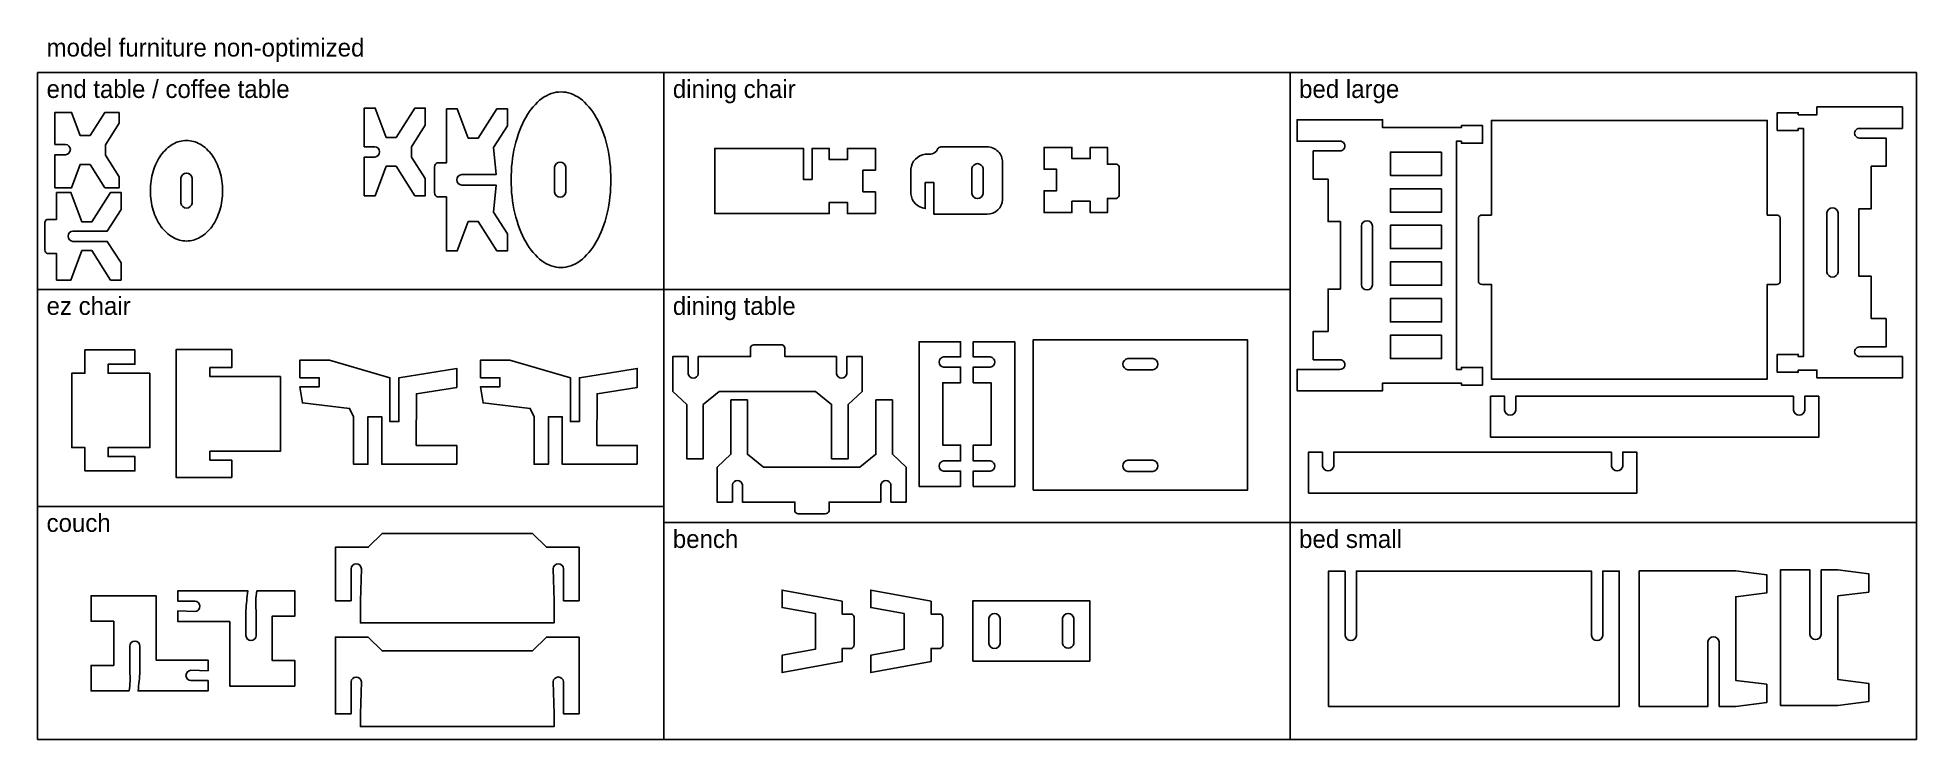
# Model space of a CAD drawing. Extents: x 0 to 2.61, y 0 to 0.98.
import ezdxf

# ---------------------------------------------------------------- set-up
doc = ezdxf.new("R2010")
doc.units = 0
doc.layers.get('0').update_dxf_attribs({"linetype": 'CONTINUOUS'})

msp = doc.modelspace()

# ---------------------------------------------------------------- linework, layer by layer
for points in [[(0, 0.9279), (0.8714, 0.9279), (0.8714, 0.6261), (0, 0.6261)], [(0.8714, 0.9279), (1.7428, 0.9279), (1.7428, 0.6261), (0.8714, 0.6261)], [(1.7428, 0.9279), (2.6143, 0.9279), (2.6143, 0.3018), (1.7428, 0.3018)], [(1.1657, 0.7621), (1.1657, 0.7317), (1.1269, 0.7317), (1.1269, 0.7472), (1.1016, 0.7472), (1.1016, 0.7317), (0.9423, 0.7317), (0.9423, 0.8223), (1.0656, 0.8223), (1.0656, 0.7792), (1.0776, 0.7792), (1.0776, 0.8223), (1.1016, 0.8223), (1.1016, 0.8067), (1.1269, 0.8067), (1.1269, 0.8223), (1.1657, 0.8223), (1.1657, 0.7919), (1.1484, 0.7919), (1.1484, 0.7621)], [(1.9535, 0.8172), (1.8823, 0.8172), (1.8823, 0.7848), (1.9535, 0.7848)], [(1.9535, 0.7662), (1.8823, 0.7662), (1.8823, 0.7338), (1.9535, 0.7338)], [(1.9535, 0.7153), (1.8823, 0.7153), (1.8823, 0.6829), (1.9535, 0.6829)], [(1.9535, 0.6643), (1.8823, 0.6643), (1.8823, 0.6319), (1.9535, 0.6319)], [(0, 0.6261), (0.8714, 0.6261), (0.8714, 0.3242), (0, 0.3242)], [(0.8714, 0.6261), (1.7428, 0.6261), (1.7428, 0.3018), (0.8714, 0.3018)], [(1.9535, 0.6133), (1.8823, 0.6133), (1.8823, 0.581), (1.9535, 0.581)], [(1.3854, 0.3467), (1.3854, 0.5562), (1.6834, 0.5562), (1.6834, 0.3467)], [(1.9535, 0.5624), (1.8823, 0.5624), (1.8823, 0.53), (1.9535, 0.53)], [(0.5832, 0.3828), (0.4789, 0.3828), (0.4789, 0.4489), (0.4596, 0.4489), (0.4596, 0.3828), (0.4396, 0.3828), (0.4396, 0.4489), (0.4396, 0.4489), (0.4341, 0.4606), (0.3685, 0.4683), (0.3651, 0.4908), (0.3651, 0.4908), (0.392, 0.4908), (0.392, 0.5033), (0.3651, 0.5033), (0.3651, 0.5278), (0.406, 0.5278), (0.4902, 0.5033), (0.4902, 0.5033), (0.4902, 0.4422), (0.5027, 0.4422), (0.5027, 0.5033), (0.5429, 0.5097), (0.5832, 0.5161), (0.5832, 0.4897), (0.5271, 0.4809), (0.527, 0.4091), (0.5832, 0.4091)], [(0.8345, 0.3828), (0.7301, 0.3828), (0.7301, 0.4489), (0.7108, 0.4489), (0.7108, 0.3828), (0.6909, 0.3828), (0.6909, 0.4489), (0.6909, 0.4489), (0.6854, 0.4606), (0.6198, 0.4683), (0.6164, 0.4908), (0.6164, 0.4908), (0.6433, 0.4908), (0.6433, 0.5033), (0.6164, 0.5033), (0.6164, 0.5278), (0.6573, 0.5278), (0.7414, 0.5033), (0.7414, 0.5033), (0.7414, 0.4422), (0.7539, 0.4422), (0.7539, 0.5033), (0.7942, 0.5097), (0.8345, 0.5161), (0.8345, 0.4897), (0.7784, 0.4809), (0.7783, 0.4091), (0.8345, 0.4091)], [(0, 0.3242), (0.8714, 0.3242), (0.8714, 0), (0, 0)], [(0.8714, 0.3018), (1.7428, 0.3018), (1.7428, 0), (0.8714, 0)], [(1.7428, 0.3018), (2.6143, 0.3018), (2.6143, 0), (1.7428, 0)], [(1.3015, 0.1089), (1.4641, 0.1089), (1.4641, 0.193), (1.3015, 0.193)]]:
    msp.add_lwpolyline(points, close=True)
for points in [[(0.1137, 0.8724), (0.1137, 0.8573), (0.0946, 0.8272), (0.0946, 0.8128), (0.1137, 0.7828), (0.1137, 0.7676), (0.0937, 0.7676), (0.0731, 0.8), (0.0594, 0.8), (0.0473, 0.7676), (0.0242, 0.7676), (0.0242, 0.7957), (0.0242, 0.8135), (0.0388, 0.8135, 0.950247), (0.0388, 0.8279), (0.0242, 0.8279), (0.0242, 0.8433), (0.0242, 0.8433), (0.0242, 0.8724), (0.0473, 0.8724), (0.0594, 0.8401), (0.0731, 0.8401), (0.0937, 0.8724)], [(0.5203, 0.8247), (0.5203, 0.8103), (0.5203, 0.8103), (0.5395, 0.7803), (0.5395, 0.7565), (0.525, 0.7565), (0.4989, 0.7975), (0.4851, 0.7975), (0.4698, 0.7565), (0.4545, 0.7565), (0.4545, 0.8103), (0.4545, 0.8103), (0.4691, 0.8103, 0.950247), (0.4691, 0.8247), (0.4545, 0.8247), (0.4545, 0.8247), (0.4545, 0.8247), (0.4545, 0.8785), (0.4698, 0.8785), (0.4851, 0.8376), (0.4989, 0.8376), (0.525, 0.8785), (0.5395, 0.8785), (0.5395, 0.8548)], [(0.5688, 0.8776), (0.5688, 0.8022), (0.5688, 0.8022), (0.5688, 0.8022), (0.5562, 0.8022, 0.335376), (0.5524, 0.7968), (0.5524, 0.7786), (0.5524, 0.7605, 0.335376), (0.5562, 0.7551), (0.5688, 0.7551), (0.5688, 0.6797), (0.5688, 0.6797), (0.584, 0.6797), (0.5993, 0.7206), (0.6131, 0.7206), (0.6392, 0.6797), (0.6537, 0.6797), (0.6537, 0.7034), (0.6345, 0.7335), (0.6345, 0.7335), (0.638, 0.7714), (0.5903, 0.7714, -0.950247), (0.5903, 0.7859), (0.638, 0.7859), (0.638, 0.7859), (0.638, 0.7859), (0.638, 0.7859), (0.6345, 0.8238), (0.6345, 0.8238), (0.6537, 0.8538), (0.6537, 0.8776), (0.6392, 0.8776), (0.6131, 0.8366), (0.5993, 0.8366), (0.584, 0.8776)], [(2.4602, 0.5138), (2.4499, 0.5138), (2.4499, 0.5109), (2.4205, 0.5109), (2.4205, 0.5356), (2.4499, 0.5356), (2.4499, 0.5327), (2.4569, 0.5327), (2.4569, 0.8502), (2.4499, 0.8502), (2.4499, 0.8474), (2.4205, 0.8474), (2.4205, 0.872), (2.4499, 0.872), (2.4499, 0.8691), (2.4602, 0.8691), (2.4758, 0.8691), (2.4758, 0.88), (2.5947, 0.88), (2.5947, 0.8502), (2.5352, 0.8502), (2.5352, 0.8502, 1.02153), (2.535, 0.8368), (2.535, 0.8368), (2.535, 0.8368), (2.5721, 0.8368), (2.5721, 0.7974), (2.5515, 0.7974), (2.5515, 0.7384), (2.5343, 0.7384), (2.5343, 0.6445), (2.5515, 0.6445), (2.5515, 0.5856), (2.5721, 0.5856), (2.5721, 0.5461), (2.535, 0.5461), (2.535, 0.5461), (2.535, 0.5461, 1.02153), (2.5352, 0.5327), (2.5352, 0.5327), (2.5947, 0.5327), (2.5947, 0.5327), (2.5947, 0.5029), (2.4758, 0.5029), (2.4758, 0.5138)], [(1.7751, 0.7795), (1.7957, 0.7795), (1.7957, 0.7205), (1.8129, 0.7205), (1.8129, 0.6267), (1.7957, 0.6267), (1.7957, 0.5677), (1.7751, 0.5677), (1.7751, 0.5283), (1.8122, 0.5283), (1.8122, 0.5283), (1.8122, 0.5283, -1.02153), (1.812, 0.5148), (1.812, 0.5148), (1.7525, 0.5148), (1.7525, 0.5148), (1.7525, 0.4851), (1.8714, 0.4851), (1.8714, 0.4959), (1.9811, 0.4959), (1.9811, 0.493), (2.0105, 0.493), (2.0105, 0.5177), (1.9811, 0.5177), (1.9811, 0.5148), (1.9741, 0.5148), (1.9741, 0.8324), (1.9811, 0.8324), (1.9811, 0.8295), (2.0105, 0.8295), (2.0105, 0.8541), (1.9811, 0.8541), (1.9811, 0.8512), (1.8714, 0.8512), (1.8714, 0.8621), (1.7525, 0.8621), (1.7525, 0.8324), (1.812, 0.8324), (1.812, 0.8324, -1.02153), (1.8122, 0.8189), (1.8122, 0.8189), (1.8122, 0.8189), (1.7751, 0.8189)], [(2.4067, 0.7296), (2.4067, 0.7296), (2.4067, 0.7296), (2.4198, 0.7296), (2.4198, 0.7296, -0.355289), (2.4248, 0.7258), (2.4248, 0.716), (2.4248, 0.716), (2.4248, 0.6369, -0.355289), (2.4198, 0.6331), (2.4198, 0.6331), (2.4067, 0.6331), (2.4067, 0.5014), (2.023, 0.5014), (2.023, 0.6331), (2.023, 0.6331), (2.023, 0.6331), (2.0099, 0.6331), (2.0099, 0.6331, -0.355289), (2.0048, 0.6369), (2.0048, 0.716), (2.0048, 0.716), (2.0048, 0.7258, -0.355289), (2.0099, 0.7296), (2.0099, 0.7296), (2.023, 0.7296), (2.023, 0.7296), (2.023, 0.7296), (2.023, 0.8613), (2.4067, 0.8613)], [(1.257, 0.8244), (1.3212, 0.8244, -0.4223), (1.3426, 0.8027), (1.3426, 0.7513, -0.404885), (1.3212, 0.7308), (1.2471, 0.7308), (1.2471, 0.7747), (1.2351, 0.7747), (1.2351, 0.7387, -0.358802), (1.2151, 0.7593), (1.2151, 0.7593), (1.2151, 0.7935, -0.358802), (1.2351, 0.8141), (1.2425, 0.8141, 0.127045), (1.251, 0.8185), (1.2525, 0.822, -0.214335)], [(0.2149, 0.7811), (0.2149, 0.7462), (0.2149, 0.7462, -0.877763), (0.1993, 0.7462), (0.1993, 0.7811, -0.872123), (0.2149, 0.7811)], [(0.7349, 0.7963), (0.7349, 0.7614), (0.7349, 0.7614, -0.877763), (0.7192, 0.7614), (0.7192, 0.7963, -0.872123), (0.7349, 0.7963)], [(1.3155, 0.7922), (1.3155, 0.7615), (1.3155, 0.7594, -0.877763), (1.2999, 0.7594), (1.2999, 0.7943, -0.872123), (1.3155, 0.7943)], [(0.0265, 0.7612), (0.0464, 0.7612), (0.0617, 0.7203), (0.0755, 0.7203), (0.1016, 0.7612), (0.1161, 0.7612), (0.1161, 0.7375), (0.0969, 0.7074), (0.0969, 0.7074), (0.0969, 0.7074), (0.0492, 0.7074, 0.950247), (0.0492, 0.693), (0.0969, 0.693), (0.0969, 0.693), (0.1161, 0.663), (0.1161, 0.6392), (0.1016, 0.6392), (0.0755, 0.6802), (0.0617, 0.6802), (0.0464, 0.6392), (0.0265, 0.6392), (0.0265, 0.6759), (0.0265, 0.6759), (0.0139, 0.6759, -0.335376), (0.0101, 0.6813), (0.0101, 0.7191, -0.282969), (0.0134, 0.7235), (0.0265, 0.7235), (0.0265, 0.7235)], [(2.4896, 0.7327), (2.4896, 0.6502), (2.4896, 0.6502), (2.4896, 0.6502, 0.877763), (2.5053, 0.6502), (2.5053, 0.6502), (2.5053, 0.7327), (2.5053, 0.7327, 0.872123), (2.4896, 0.7327)], [(1.8576, 0.7148), (1.8576, 0.6323), (1.8576, 0.6323), (1.8576, 0.6323, -0.877763), (1.8419, 0.6323), (1.8419, 0.6323), (1.8419, 0.7148), (1.8419, 0.7148, -0.872123), (1.8576, 0.7148)], [(1.1118, 0.5326), (1.0398, 0.5326), (1.0398, 0.5326), (1.0398, 0.5326), (1.0398, 0.5453, 0.335376), (1.0345, 0.5491), (0.9966, 0.5491, 0.282969), (0.9922, 0.5458), (0.9922, 0.5326), (0.9193, 0.5326), (0.9193, 0.5089, -0.872123), (0.9052, 0.5089), (0.9052, 0.5326), (0.8839, 0.5326), (0.8839, 0.4842), (0.9032, 0.4662), (0.9032, 0.3905), (0.9262, 0.3905), (0.9262, 0.4662), (0.9485, 0.4842), (1.0826, 0.4842), (1.1049, 0.4662), (1.1049, 0.3905), (1.1279, 0.3905), (1.1279, 0.4662), (1.1472, 0.4842), (1.1472, 0.5326), (1.1259, 0.5326), (1.1259, 0.5089, -0.872123), (1.1118, 0.5089)], [(1.2265, 0.5534), (1.2265, 0.5534), (1.2265, 0.352), (1.2265, 0.352), (1.2265, 0.352), (1.2843, 0.352), (1.2843, 0.3733), (1.2605, 0.3733, -0.872123), (1.2605, 0.3874), (1.2843, 0.3874), (1.2843, 0.4095), (1.2594, 0.4095), (1.2594, 0.4962), (1.2843, 0.4962), (1.2843, 0.518), (1.2605, 0.518, -0.872123), (1.2605, 0.5321), (1.2843, 0.5321), (1.2843, 0.5534), (1.2265, 0.5534)], [(1.3596, 0.5534), (1.3596, 0.5534), (1.3596, 0.352), (1.3596, 0.352), (1.3596, 0.352), (1.3018, 0.352), (1.3018, 0.3733), (1.3256, 0.3733, 0.872123), (1.3256, 0.3874), (1.3018, 0.3874), (1.3018, 0.4095), (1.3267, 0.4095), (1.3267, 0.4962), (1.3018, 0.4962), (1.3018, 0.518), (1.3256, 0.518, 0.872123), (1.3256, 0.5321), (1.3018, 0.5321), (1.3018, 0.5534), (1.3596, 0.5534)], [(1.517, 0.53), (1.5519, 0.53), (1.5519, 0.53, -0.877763), (1.5519, 0.5144), (1.517, 0.5144, -0.872123), (1.517, 0.53)], [(1.1733, 0.3303), (1.1013, 0.3303), (1.1013, 0.3303), (1.1013, 0.3303), (1.1013, 0.3177, -0.335376), (1.096, 0.3139), (1.0581, 0.3139, -0.282969), (1.0537, 0.3172), (1.0537, 0.3303), (0.9808, 0.3303), (0.9808, 0.3541, 0.872123), (0.9667, 0.3541), (0.9667, 0.3303), (0.9454, 0.3303), (0.9454, 0.3787), (0.9647, 0.3967), (0.9647, 0.4724), (0.9877, 0.4724), (0.9877, 0.3967), (1.01, 0.3787), (1.1441, 0.3787), (1.1664, 0.3967), (1.1664, 0.4724), (1.1894, 0.4724), (1.1894, 0.3967), (1.2087, 0.3787), (1.2087, 0.3303), (1.1874, 0.3303), (1.1874, 0.3541, 0.872123), (1.1733, 0.3541)], [(2.4433, 0.4776), (2.0568, 0.4776), (2.0568, 0.4602), (2.0568, 0.4581, -0.877763), (2.0411, 0.4581), (2.0411, 0.4776), (2.0217, 0.4776), (2.0217, 0.4204), (2.4784, 0.4204), (2.4784, 0.4776), (2.4589, 0.4776), (2.4589, 0.4602), (2.4589, 0.4581, -0.877763), (2.4433, 0.4581)], [(2.19, 0.3999), (1.8035, 0.3999), (1.8035, 0.3825), (1.8035, 0.3804, -0.877763), (1.7878, 0.3804), (1.7878, 0.3999), (1.7684, 0.3999), (1.7684, 0.3428), (2.2251, 0.3428), (2.2251, 0.3999), (2.2056, 0.3999), (2.2056, 0.3825), (2.2056, 0.3804, -0.877763), (2.19, 0.3804)], [(1.517, 0.3886), (1.5519, 0.3886), (1.5519, 0.3886, -0.877763), (1.5519, 0.3729), (1.517, 0.3729, -0.872123), (1.517, 0.3886)], [(0.7534, 0.2674), (0.7534, 0.1929), (0.7534, 0.1929), (0.7318, 0.1929), (0.7318, 0.2374, 0.950247), (0.7173, 0.2374), (0.7187, 0.1929), (0.7187, 0.1622), (0.7187, 0.1622), (0.4493, 0.1622), (0.4493, 0.1929), (0.4506, 0.2374, 0.950247), (0.4362, 0.2374), (0.4362, 0.1929), (0.4145, 0.1929), (0.4145, 0.2674), (0.4145, 0.2674), (0.46, 0.2674), (0.46, 0.2674), (0.4794, 0.2867), (0.6886, 0.2867), (0.708, 0.2674), (0.708, 0.2674), (0.7534, 0.2674)], [(2.5048, 0.1998), (2.5048, 0.0834), (2.548, 0.078), (2.548, 0.0527), (2.548, 0.0527), (2.5048, 0.0474), (2.425, 0.0474), (2.425, 0.2358), (2.4661, 0.2358), (2.4661, 0.1459, 0.877763), (2.4818, 0.1459), (2.4818, 0.1459), (2.4818, 0.2358), (2.5048, 0.2358), (2.548, 0.2305), (2.548, 0.2051), (2.548, 0.2051)], [(1.8194, 0.2343), (1.8194, 0.1444, 0.877763), (1.835, 0.1444), (1.835, 0.1444), (1.835, 0.2343), (2.162, 0.2343), (2.162, 0.1444, 0.877763), (2.1777, 0.1444), (2.1777, 0.1444), (2.1777, 0.2343), (2.2007, 0.2343), (2.2007, 0.0459), (1.7963, 0.0459), (1.7963, 0.2343)], [(2.2287, 0.046), (2.3241, 0.046), (2.3241, 0.1359, -0.877763), (2.3398, 0.1359), (2.3398, 0.1359), (2.3398, 0.046), (2.3628, 0.046), (2.4059, 0.0513), (2.4059, 0.0767), (2.4059, 0.0767), (2.3628, 0.082), (2.3628, 0.1984), (2.4059, 0.2038), (2.4059, 0.2291), (2.4059, 0.2291), (2.3628, 0.2344), (2.2287, 0.2344), (2.2287, 0.2344), (2.2287, 0.046)], [(0.1273, 0.0674, 0.063802), (0.1283, 0.0949), (0.1283, 0.1298), (0.1283, 0.1298, -0.977242), (0.1425, 0.1298), (0.1425, 0.0949, -0.006331), (0.1399, 0.0674), (0.1648, 0.0674), (0.2372, 0.0674), (0.2372, 0.0818), (0.2134, 0.0818, -0.950247), (0.2134, 0.0963), (0.2372, 0.0955), (0.2372, 0.1103), (0.1648, 0.1103), (0.1648, 0.1999), (0.0744, 0.1999), (0.0744, 0.1644), (0.1061, 0.1644), (0.1061, 0.103), (0.0744, 0.103), (0.0744, 0.0674)], [(0.305, 0.2068, 0.063802), (0.3041, 0.1794), (0.3041, 0.1445), (0.3041, 0.1445, -0.977242), (0.2899, 0.1445), (0.2899, 0.1794, -0.006331), (0.2924, 0.2068), (0.2675, 0.2068), (0.1952, 0.2068), (0.1952, 0.1924), (0.219, 0.1924, -0.950247), (0.219, 0.178), (0.1952, 0.1787), (0.1952, 0.1639), (0.2675, 0.1639), (0.2675, 0.0743), (0.3579, 0.0743), (0.3579, 0.1099), (0.3263, 0.1099), (0.3263, 0.1713), (0.3579, 0.1713), (0.3579, 0.2068)], [(1.1197, 0.1923), (1.0359, 0.2077), (1.0359, 0.1835), (1.0826, 0.175), (1.0826, 0.1258), (1.0359, 0.1172), (1.0359, 0.0931), (1.1197, 0.1085), (1.1197, 0.1267), (1.1197, 0.1267), (1.1323, 0.1267, 0.335376), (1.1361, 0.1321), (1.1361, 0.1699, 0.282969), (1.1328, 0.1743), (1.1197, 0.1743), (1.1197, 0.1743)], [(1.2432, 0.1923), (1.1594, 0.2077), (1.1594, 0.1835), (1.206, 0.175), (1.206, 0.1258), (1.1594, 0.1172), (1.1594, 0.0931), (1.2432, 0.1085), (1.2432, 0.1267), (1.2432, 0.1267), (1.2558, 0.1267, 0.335376), (1.2596, 0.1321), (1.2596, 0.1699, 0.282969), (1.2563, 0.1743), (1.2432, 0.1743), (1.2432, 0.1743)], [(1.3394, 0.1662), (1.3394, 0.1355), (1.3394, 0.1335, -0.877763), (1.3237, 0.1335), (1.3237, 0.1684, -0.872123), (1.3394, 0.1684)], [(1.4418, 0.1685), (1.4418, 0.1336), (1.4418, 0.1336, -0.877763), (1.4262, 0.1336), (1.4262, 0.1685, -0.872123), (1.4418, 0.1685)], [(0.46, 0.1424), (0.4794, 0.1231), (0.4794, 0.1231), (0.4794, 0.1231), (0.4794, 0.1231), (0.6886, 0.1231), (0.708, 0.1424), (0.7534, 0.1424), (0.7534, 0.0355), (0.7534, 0.0355), (0.7318, 0.0355), (0.7318, 0.08, 0.950247), (0.7173, 0.08), (0.7187, 0.0355), (0.7187, 0.0178), (0.7187, 0.0178), (0.4493, 0.0178), (0.4493, 0.0355), (0.4506, 0.08, 0.950247), (0.4362, 0.08), (0.4362, 0.0355), (0.4145, 0.0355), (0.4145, 0.1424)]]:
    msp.add_lwpolyline(points, format="xyb", close=True)
msp.add_lwpolyline([(1.4886, 0.8003), (1.4886, 0.8237), (1.4886, 0.8237), (1.4886, 0.8237), (1.4886, 0.8237), (1.4886, 0.8237), (1.4646, 0.8237), (1.4646, 0.8081), (1.4393, 0.8081), (1.4393, 0.8237), (1.4005, 0.8237), (1.4005, 0.7933), (1.4178, 0.7933), (1.4178, 0.7635), (1.4005, 0.7635), (1.4005, 0.7331), (1.4393, 0.7331), (1.4393, 0.7487), (1.4646, 0.7487), (1.4646, 0.7331), (1.4886, 0.7331), (1.4886, 0.7527), (1.5012, 0.7527, 0.335376), (1.5051, 0.7581), (1.5051, 0.7959, 0.282969), (1.5018, 0.8003), (1.4886, 0.8003), (1.4886, 0.8237)], format="xyb")
for points in [[(0.1564, 0.5095), (0.0982, 0.5095), (0.0982, 0.522), (0.1354, 0.522), (0.1354, 0.542), (0.0659, 0.542), (0.0659, 0.5095), (0.0475, 0.5095), (0.0475, 0.406), (0.0659, 0.406), (0.0659, 0.3735), (0.1354, 0.3735), (0.1354, 0.3935), (0.0982, 0.3935), (0.0982, 0.406), (0.1564, 0.406), (0.1564, 0.5095)], [(0.2398, 0.401), (0.338, 0.401), (0.338, 0.5049), (0.2398, 0.5049), (0.2398, 0.5174), (0.2701, 0.5174), (0.2701, 0.5425), (0.1927, 0.5425), (0.1927, 0.3645), (0.2701, 0.3645), (0.2701, 0.3885), (0.2398, 0.3885), (0.2398, 0.401)], [(0.2398, 0.401), (0.2398, 0.3885), (0.2701, 0.3885)]]:
    msp.add_lwpolyline(points)
for points in [[(0.7283, 0.6567, 0), (0.7317, 0.6568, 0), (0.7351, 0.6573, 0), (0.7385, 0.658, 0), (0.7419, 0.659, 0), (0.7452, 0.6603, 0), (0.7485, 0.6619, 0), (0.7517, 0.6638, 0), (0.7549, 0.666, 0), (0.758, 0.6684, 0), (0.761, 0.6711, 0), (0.764, 0.6741, 0), (0.7669, 0.6773, 0), (0.7697, 0.6807, 0), (0.7724, 0.6844, 0), (0.7749, 0.6883, 0), (0.7774, 0.6925, 0), (0.7798, 0.6968, 0), (0.782, 0.7013, 0), (0.7841, 0.7061, 0), (0.786, 0.711, 0), (0.7879, 0.716, 0), (0.7896, 0.7213, 0), (0.7911, 0.7266, 0), (0.7925, 0.7321, 0), (0.7937, 0.7377, 0), (0.7948, 0.7434, 0), (0.7957, 0.7492, 0), (0.7964, 0.755, 0), (0.797, 0.7609, 0), (0.7974, 0.7669, 0), (0.7977, 0.7728, 0), (0.7978, 0.7788, 0), (0.7977, 0.7848, 0), (0.7974, 0.7908, 0), (0.797, 0.7968, 0), (0.7964, 0.8027, 0), (0.7957, 0.8085, 0), (0.7948, 0.8143, 0), (0.7937, 0.82, 0), (0.7925, 0.8256, 0), (0.7911, 0.8311, 0), (0.7896, 0.8364, 0), (0.7879, 0.8416, 0), (0.786, 0.8467, 0), (0.7841, 0.8516, 0), (0.782, 0.8563, 0), (0.7798, 0.8609, 0), (0.7774, 0.8652, 0), (0.7749, 0.8693, 0), (0.7724, 0.8733, 0), (0.7697, 0.877, 0), (0.7669, 0.8804, 0), (0.764, 0.8836, 0), (0.761, 0.8866, 0), (0.758, 0.8893, 0), (0.7549, 0.8917, 0), (0.7517, 0.8939, 0), (0.7485, 0.8957, 0), (0.7452, 0.8973, 0), (0.7419, 0.8986, 0), (0.7385, 0.8997, 0), (0.7351, 0.9004, 0), (0.7317, 0.9008, 0), (0.7283, 0.901, 0), (0.7249, 0.9008, 0), (0.7215, 0.9004, 0), (0.7181, 0.8997, 0), (0.7148, 0.8986, 0), (0.7114, 0.8973, 0), (0.7081, 0.8957, 0), (0.7049, 0.8939, 0), (0.7017, 0.8917, 0), (0.6986, 0.8893, 0), (0.6956, 0.8866, 0), (0.6926, 0.8836, 0), (0.6897, 0.8804, 0), (0.6869, 0.877, 0), (0.6842, 0.8733, 0), (0.6817, 0.8693, 0), (0.6792, 0.8652, 0), (0.6768, 0.8609, 0), (0.6746, 0.8563, 0), (0.6725, 0.8516, 0), (0.6706, 0.8467, 0), (0.6687, 0.8416, 0), (0.6671, 0.8364, 0), (0.6655, 0.8311, 0), (0.6641, 0.8256, 0), (0.6629, 0.82, 0), (0.6618, 0.8143, 0), (0.6609, 0.8085, 0), (0.6602, 0.8027, 0), (0.6596, 0.7968, 0), (0.6592, 0.7908, 0), (0.6589, 0.7848, 0), (0.6589, 0.7788, 0), (0.6589, 0.7728, 0), (0.6592, 0.7669, 0), (0.6596, 0.7609, 0), (0.6602, 0.755, 0), (0.6609, 0.7492, 0), (0.6618, 0.7434, 0), (0.6629, 0.7377, 0), (0.6641, 0.7321, 0), (0.6655, 0.7266, 0), (0.6671, 0.7213, 0), (0.6687, 0.716, 0), (0.6706, 0.711, 0), (0.6725, 0.7061, 0), (0.6746, 0.7013, 0), (0.6768, 0.6968, 0), (0.6792, 0.6925, 0), (0.6817, 0.6883, 0), (0.6842, 0.6844, 0), (0.6869, 0.6807, 0), (0.6897, 0.6773, 0), (0.6926, 0.6741, 0), (0.6956, 0.6711, 0), (0.6986, 0.6684, 0), (0.7017, 0.666, 0), (0.7049, 0.6638, 0), (0.7081, 0.6619, 0), (0.7114, 0.6603, 0), (0.7148, 0.659, 0), (0.7181, 0.658, 0), (0.7215, 0.6573, 0), (0.7249, 0.6568, 0), (0.7283, 0.6567, 0)], [(0.2072, 0.8334, 0), (0.2097, 0.8333, 0), (0.2121, 0.833, 0), (0.2146, 0.8326, 0), (0.217, 0.832, 0), (0.2194, 0.8313, 0), (0.2218, 0.8304, 0), (0.2241, 0.8293, 0), (0.2264, 0.8281, 0), (0.2287, 0.8267, 0), (0.2309, 0.8251, 0), (0.233, 0.8234, 0), (0.2351, 0.8216, 0), (0.2371, 0.8196, 0), (0.2391, 0.8175, 0), (0.2409, 0.8153, 0), (0.2427, 0.8129, 0), (0.2444, 0.8104, 0), (0.246, 0.8078, 0), (0.2475, 0.8051, 0), (0.249, 0.8023, 0), (0.2503, 0.7994, 0), (0.2515, 0.7964, 0), (0.2526, 0.7933, 0), (0.2536, 0.7902, 0), (0.2545, 0.787, 0), (0.2553, 0.7837, 0), (0.2559, 0.7804, 0), (0.2565, 0.7771, 0), (0.2569, 0.7737, 0), (0.2572, 0.7703, 0), (0.2574, 0.7668, 0), (0.2574, 0.7634, 0), (0.2574, 0.76, 0), (0.2572, 0.7565, 0), (0.2569, 0.7531, 0), (0.2565, 0.7497, 0), (0.2559, 0.7464, 0), (0.2553, 0.7431, 0), (0.2545, 0.7398, 0), (0.2536, 0.7366, 0), (0.2526, 0.7335, 0), (0.2515, 0.7304, 0), (0.2503, 0.7274, 0), (0.249, 0.7245, 0), (0.2475, 0.7217, 0), (0.246, 0.719, 0), (0.2444, 0.7164, 0), (0.2427, 0.7139, 0), (0.2409, 0.7115, 0), (0.2391, 0.7093, 0), (0.2371, 0.7072, 0), (0.2351, 0.7052, 0), (0.233, 0.7034, 0), (0.2309, 0.7017, 0), (0.2287, 0.7001, 0), (0.2264, 0.6987, 0), (0.2241, 0.6975, 0), (0.2218, 0.6964, 0), (0.2194, 0.6955, 0), (0.217, 0.6948, 0), (0.2146, 0.6942, 0), (0.2121, 0.6938, 0), (0.2097, 0.6935, 0), (0.2072, 0.6934, 0), (0.2047, 0.6935, 0), (0.2023, 0.6938, 0), (0.1998, 0.6942, 0), (0.1974, 0.6948, 0), (0.195, 0.6955, 0), (0.1926, 0.6964, 0), (0.1903, 0.6975, 0), (0.188, 0.6987, 0), (0.1857, 0.7001, 0), (0.1835, 0.7017, 0), (0.1814, 0.7034, 0), (0.1793, 0.7052, 0), (0.1773, 0.7072, 0), (0.1754, 0.7093, 0), (0.1735, 0.7115, 0), (0.1717, 0.7139, 0), (0.17, 0.7164, 0), (0.1684, 0.719, 0), (0.1669, 0.7217, 0), (0.1655, 0.7245, 0), (0.1641, 0.7274, 0), (0.1629, 0.7304, 0), (0.1618, 0.7335, 0), (0.1608, 0.7366, 0), (0.1599, 0.7398, 0), (0.1592, 0.7431, 0), (0.1585, 0.7464, 0), (0.158, 0.7497, 0), (0.1575, 0.7531, 0), (0.1572, 0.7565, 0), (0.1571, 0.76, 0), (0.157, 0.7634, 0), (0.1571, 0.7668, 0), (0.1572, 0.7703, 0), (0.1575, 0.7737, 0), (0.158, 0.7771, 0), (0.1585, 0.7804, 0), (0.1592, 0.7837, 0), (0.1599, 0.787, 0), (0.1608, 0.7902, 0), (0.1618, 0.7933, 0), (0.1629, 0.7964, 0), (0.1641, 0.7994, 0), (0.1655, 0.8023, 0), (0.1669, 0.8051, 0), (0.1684, 0.8078, 0), (0.17, 0.8104, 0), (0.1717, 0.8129, 0), (0.1735, 0.8153, 0), (0.1754, 0.8175, 0), (0.1773, 0.8196, 0), (0.1793, 0.8216, 0), (0.1814, 0.8234, 0), (0.1835, 0.8251, 0), (0.1857, 0.8267, 0), (0.188, 0.8281, 0), (0.1903, 0.8293, 0), (0.1926, 0.8304, 0), (0.195, 0.8313, 0), (0.1974, 0.832, 0), (0.1998, 0.8326, 0), (0.2023, 0.833, 0), (0.2047, 0.8333, 0), (0.2072, 0.8334, 0)]]:
    msp.add_polyline3d(points)

# ---------------------------------------------------------------- texts
for s, p in [('model furniture non-optimized', (0.0125, 0.9502)), ('end table / coffee table', (0.0125, 0.8925)), ('dining chair', (0.8839, 0.8925)), ('bed large', (1.7553, 0.8925)), ('ez chair', (0.0125, 0.5907)), ('dining table', (0.8839, 0.5907)), ('couch', (0.0125, 0.2888)), ('bench', (0.8839, 0.2664)), ('bed small', (1.7553, 0.2664))]:
    msp.add_text(s, height=0.025).set_placement(p)

doc.saveas('drawing.dxf')
